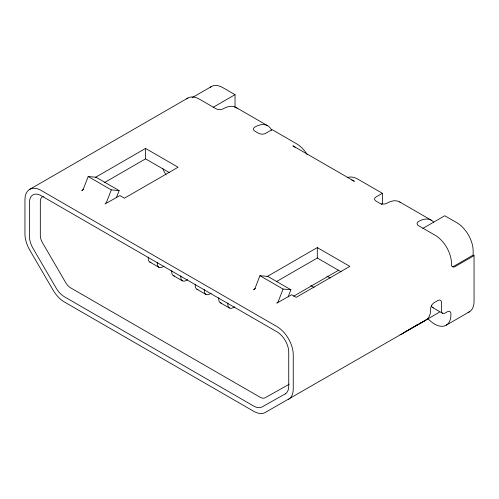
<?xml version="1.0" encoding="UTF-8"?>
<svg xmlns="http://www.w3.org/2000/svg" width="499" height="499" viewBox="0 0 499 499"><rect width="100%" height="100%" fill="white"/><g stroke="black" fill="none" stroke-linecap="round" stroke-linejoin="round"><path stroke-width="0.75" d="M116.379 197.716L119.142 190.593L96.001 177.232L88.173 176.534L83.476 188.641C83.171 190.393 79.647 191.672 83.732 189.327M119.142 190.593L111.314 189.894L106.618 202.001L105.052 203.948L119.928 195.571L124.451 198.178L178.087 167.215L145.54 148.421L95.259 177.457M288.141 296.88L290.905 289.757L267.763 276.396L259.929 275.697L255.232 287.804A2.557 1.478 -60 0 1 253.667 289.751L255.494 288.491M290.905 289.757L283.076 289.058L278.38 301.165A2.557 1.478 -60 0 1 276.808 303.111L291.684 294.734L296.206 297.342L349.843 266.379L317.302 247.585L267.015 276.621M416.759 325.011L418.711 324.294L439.394 312.187M29.715 189.352L187.911 98.016M192.14 97.661L211.42 86.533M213.104 107.329L235.035 94.667L235.035 107.809M104.647 182.472L145.54 158.863L169.454 172.666M164.065 266.123L162.718 266.896A7.672 4.429 -60 0 1 157.291 263.765L157.291 262.324M187.568 279.69L186.221 280.469A7.672 4.429 -60 0 1 180.8 277.338L180.8 275.891M381.18 204.44L382.384 203.748L382.384 193.306L376.059 196.962A5.115 2.95 0 0 0 376.059 201.134L379.677 203.224A5.115 2.95 0 0 0 386.906 203.224A25.568 14.764 -60 0 1 400.753 202.681M211.071 293.262L209.723 294.036A7.672 4.429 -60 0 1 204.303 290.905L204.303 289.464M276.402 281.636L317.302 258.027L341.21 271.83M234.574 306.829L233.226 307.609A7.672 4.429 -60 0 1 227.806 304.477L227.806 303.03M293.624 296.206L338.621 270.233M422.828 228.417L444.759 215.749L456.872 222.741A23.01 13.286 60 0 1 473.146 250.928L473.146 255.101L454.165 266.061A5.115 2.95 -60 0 1 452.356 266.547M468.099 312.436A23.01 13.286 60 0 0 474.05 301.346L474.05 255.625L455.069 266.585A5.115 2.95 -60 0 1 451.452 264.495L451.452 263.453A23.01 13.286 60 0 0 435.178 235.272L418.542 225.667A5.115 2.95 0 0 1 418.542 221.494A25.568 14.764 -60 0 1 433.793 222.348M288.41 399.45A23.01 13.286 60 0 0 293.25 388.877L293.25 354.789A23.01 13.286 60 0 0 276.982 326.602L41.224 190.487A23.01 13.286 60 0 0 24.95 199.887L24.95 233.969A23.01 13.286 60 0 0 29.79 250.142L53.006 290A23.01 13.286 60 0 0 64.44 302.014L253.766 411.319A23.01 13.286 60 0 0 265.194 412.505L425.815 320.121A23.01 13.286 60 0 0 430.656 309.542L430.656 308.862A5.115 2.95 -60 0 1 434.273 302.6L437.891 300.51A5.115 2.95 -60 0 1 441.509 302.6L441.509 310.946A5.115 2.95 -60 0 0 445.12 313.035L447.291 311.781A5.115 2.95 -60 0 1 450.909 313.871L450.909 314.707A23.01 13.286 60 0 1 430.625 321.2L427.967 318.892M446.206 325.205L469.347 311.844M403.261 332.802L404.583 332.06M405.912 331.311L418.493 324.238L401.67 334.13A12.787 7.379 60 0 1 400.036 334.692M425.815 320.121L419.179 323.857A7.672 4.429 60 0 0 420.015 323.053M235.035 94.667L222.922 87.674A23.01 13.286 60 0 0 210.279 87.337M236.071 107.491L267.707 125.76M399.693 201.958L431.329 220.227M382.384 193.306L357.976 179.216A23.01 13.286 60 0 0 347.185 177.713M473.146 255.101L474.05 255.625M432.621 307.546L442.563 313.291M326.839 276.059L330.213 278.012M310.715 285.54L314.083 287.486M88.173 176.534L111.314 189.894M259.929 275.697L283.076 289.058M149.843 262.062L158.882 267.277M173.346 275.629L182.385 280.85M196.849 289.202L205.887 294.416M220.352 302.768L229.39 307.989M166.055 174.924L164.508 172.267A10.229 5.907 60 0 1 162.917 168.625M317.302 247.585L317.302 258.027M218.762 297.809L218.762 299.257A7.672 4.429 -60 0 0 221.475 303.118M195.259 284.243L195.259 285.69A7.672 4.429 -60 0 0 197.972 289.545M171.756 270.67L171.756 272.117A7.672 4.429 -60 0 0 174.469 275.978M148.253 257.104L148.253 258.551A7.672 4.429 -60 0 0 150.966 262.405M145.54 148.421L145.54 158.863M271.624 130.27A25.568 14.764 -60 0 0 254.927 127.027A5.115 2.95 0 0 0 254.927 131.2L258.538 133.289A5.115 2.95 0 0 0 265.774 133.289L272.098 129.634L296.506 143.724A23.01 13.286 60 0 1 307.147 154.441M237.131 108.221A25.568 14.764 -60 0 0 223.284 108.757A5.115 2.95 0 0 1 216.055 108.757L199.419 99.158A23.01 13.286 60 0 0 186.776 98.821M43.401 196.388A10.229 5.907 60 0 0 40.319 201.453L40.319 235.534A10.229 5.907 60 0 0 42.471 242.726L65.687 282.584A10.229 5.907 60 0 0 70.764 287.923L260.091 397.229A10.229 5.907 60 0 0 265.175 397.753L288.391 384.704A10.229 5.907 60 0 0 289.214 384.062M433.369 307.777A5.115 2.95 -60 0 1 431.56 305.207M295.152 147.305A23.01 13.286 60 0 0 292.894 145.814L354.365 181.305A23.01 13.286 60 0 0 351.776 180.052M285.235 393.904L262.019 406.959A16.617 9.593 60 0 1 253.766 406.105L64.44 296.793A16.617 9.593 60 0 1 56.181 288.116L32.965 248.259A16.617 9.593 60 0 1 29.472 236.582L29.472 202.494A16.617 9.593 60 0 1 41.224 195.708L276.982 331.823A16.617 9.593 60 0 1 288.734 352.175L288.734 386.263A16.617 9.593 60 0 1 285.235 393.904"/></g></svg>
